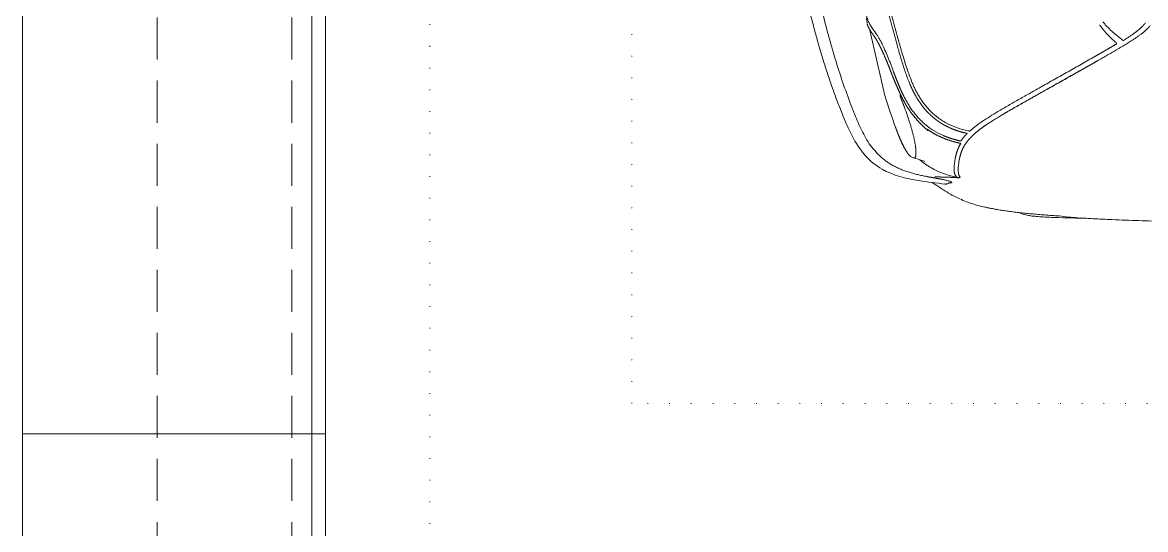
# Model space of a CAD drawing. Extents: x -2012 to 34975, y -1043 to 8321.
# Drawn here: x 30690.8 to 30857.7, y 1420.8 to 1496.2 of the extents above; entities that cross this region are included whole.
import ezdxf
from ezdxf.xclip import XClip

# ---------------------------------------------------------------- set-up
doc = ezdxf.new("R2010")
doc.units = 0
doc.header["$LTSCALE"] = 25
doc.header["$XCLIPFRAME"] = 0
doc.linetypes.add('DOT2', pattern=[0.125, 0, -0.125])
doc.linetypes.add('HIDDEN', pattern=[0.375, 0.25, -0.125])
doc.layers.get('0').update_dxf_attribs({"color": 9, "lineweight": 9})
for name, color, linetype, lineweight in [('04', 9, 'Continuous', 9), ('06A', 9, 'Continuous', 9), ('06D', 9, 'Continuous', 9), ('20', 9, 'DOT2', 9)]:
    doc.layers.add(name, color=color, linetype=linetype, lineweight=lineweight)

# ---------------------------------------------------------------- blocks, each defined once
blk = doc.blocks.new('p-araba-polo')
for p, q in [((3.7514, -0.624), (3.7743, -0.5251)), ((3.7299, -0.546), (3.7299, -0.546)), ((3.4392, -0.5659), (3.4392, -0.5659)), ((3.6419, -0.7275), (3.6419, -0.7275)), ((3.4804, -0.8048), (3.4804, -0.8048))]:
    blk.add_line(p, q)
at = {"flags": 128}
for points in [[(3.7308, -0.6835), (3.732, -0.6804), (3.7332, -0.6772), (3.7345, -0.6739)], [(3.6558, -0.7538), (3.6563, -0.7542), (3.6566, -0.7545), (3.6574, -0.7549)], [(3.6574, -0.7549), (3.6583, -0.7553), (3.6593, -0.7556), (3.6605, -0.7556)]]:
    blk.add_lwpolyline(points, dxfattribs=at)
for points, degree, knots in [([(3.8968, 0), (3.8968, -0.0121), (3.8967, -0.0363), (3.8959, -0.0725), (3.8947, -0.1088), (3.893, -0.145), (3.8908, -0.1812), (3.888, -0.2174), (3.8847, -0.2535), (3.8808, -0.2896), (3.8764, -0.3256), (3.8712, -0.3615), (3.8654, -0.3973), (3.8588, -0.4329), (3.8515, -0.4685), (3.8433, -0.5038), (3.8341, -0.5389), (3.824, -0.5737), (3.8128, -0.6082), (3.8043, -0.6309), (3.8001, -0.6422)], 3, [0, 0, 0, 0, 0.055558, 0.111113, 0.166668, 0.222224, 0.277781, 0.333337, 0.388894, 0.44445, 0.500005, 0.55556, 0.611116, 0.666671, 0.722227, 0.777783, 0.833339, 0.888892, 0.944445, 1, 1, 1, 1]), ([(3.8174, -0.6444), (3.8199, -0.638), (3.8249, -0.6251), (3.8318, -0.6056), (3.8384, -0.5859), (3.8446, -0.566), (3.8505, -0.5459), (3.856, -0.5257), (3.8613, -0.5053), (3.8662, -0.4849), (3.8708, -0.4643), (3.8752, -0.4435), (3.8792, -0.4228), (3.883, -0.4019), (3.8866, -0.3809), (3.8899, -0.3599), (3.893, -0.3389), (3.8958, -0.3178), (3.8985, -0.2966), (3.9009, -0.2755), (3.9031, -0.2543), (3.9051, -0.2331), (3.9069, -0.2119), (3.9086, -0.1907), (3.91, -0.1695), (3.9113, -0.1483), (3.9123, -0.1271), (3.9133, -0.1059), (3.914, -0.0847), (3.9146, -0.0635), (3.915, -0.0423), (3.9152, -0.0212), (3.9153, -0.007), (3.9153, 0)], 3, [0, 0, 0, 0, 0.031503, 0.063111, 0.094824, 0.126637, 0.158547, 0.190546, 0.222628, 0.254786, 0.287011, 0.319297, 0.351636, 0.384021, 0.416445, 0.448899, 0.481372, 0.513858, 0.546357, 0.578861, 0.611362, 0.643854, 0.676332, 0.708795, 0.741239, 0.773662, 0.806063, 0.838441, 0.870794, 0.903125, 0.935433, 0.967723, 1, 1, 1, 1]), ([(3.7299, -0.546), (3.7326, -0.5363), (3.7381, -0.5169), (3.7456, -0.4876), (3.7529, -0.4583), (3.7597, -0.4288), (3.7661, -0.3992), (3.7721, -0.3696), (3.7777, -0.3398), (3.7828, -0.31), (3.7875, -0.2801), (3.7918, -0.2501), (3.7957, -0.2201), (3.7992, -0.19), (3.8022, -0.1598), (3.8038, -0.1397), (3.8047, -0.1296)], 3, [0, 0, 0, 0, 0.071461, 0.142913, 0.214376, 0.285822, 0.357282, 0.428734, 0.500167, 0.571583, 0.64299, 0.714393, 0.785796, 0.857198, 0.928599, 1, 1, 1, 1]), ([(3.3918, -0.5389), (3.3904, -0.5381), (3.3878, -0.5363), (3.3839, -0.5336), (3.38, -0.5308), (3.3763, -0.528), (3.3729, -0.5252), (3.3698, -0.5223), (3.3668, -0.5193), (3.365, -0.517), (3.3641, -0.5159)], 3, [0, 0, 0, 0, 0.135189, 0.270177, 0.404927, 0.539624, 0.654876, 0.770059, 0.885089, 1, 1, 1, 1]), ([(3.4273, -0.5145), (3.4262, -0.5159), (3.4239, -0.5188), (3.4208, -0.522), (3.4183, -0.5245), (3.4164, -0.5263), (3.4145, -0.5281), (3.4126, -0.5298), (3.4107, -0.5315), (3.4088, -0.5331), (3.4068, -0.5347), (3.4049, -0.5363), (3.403, -0.5378), (3.4015, -0.539), (3.4005, -0.5397), (3.4, -0.5401), (3.3996, -0.5405), (3.3991, -0.5408), (3.3986, -0.5412), (3.3981, -0.5416), (3.3976, -0.542), (3.3973, -0.5422), (3.3971, -0.5423)], 3, [0, 0, 0, 0, 0.127806, 0.254933, 0.318226, 0.381331, 0.444235, 0.506923, 0.569381, 0.631599, 0.69357, 0.755292, 0.816773, 0.878031, 0.893313, 0.908584, 0.923844, 0.939093, 0.954332, 0.969563, 0.984785, 1, 1, 1, 1]), ([(3.7735, -0.5185), (3.774, -0.5176), (3.7749, -0.5159), (3.7763, -0.5127), (3.777, -0.5104), (3.7773, -0.5088)], 3, [0, 0, 0, 0, 0.253002, 0.505984, 1, 1, 1, 1]), ([(3.3572, -0.5202), (3.3577, -0.5208), (3.3587, -0.522), (3.3608, -0.5242), (3.3635, -0.5269), (3.367, -0.5299), (3.3705, -0.5327), (3.3741, -0.5354), (3.379, -0.5388), (3.3828, -0.5413), (3.3853, -0.5429)], 3, [0, 0, 0, 0, 0.060335, 0.124578, 0.249278, 0.374233, 0.499321, 0.624409, 0.749543, 1, 1, 1, 1]), ([(3.767, -0.5281), (3.7664, -0.5289), (3.7652, -0.5307), (3.763, -0.5338), (3.7607, -0.5375), (3.7581, -0.5419), (3.7563, -0.5454), (3.7554, -0.5472)], 3, [0, 0, 0, 0, 0.200624, 0.400934, 0.600937, 0.800584, 1, 1, 1, 1]), ([(3.7735, -0.5185), (3.773, -0.5194), (3.7719, -0.5212), (3.7697, -0.5243), (3.7679, -0.5268), (3.767, -0.5281)], 3, [0, 0, 0, 0, 0.333348, 0.666684, 1, 1, 1, 1]), ([(3.3853, -0.5429), (3.3873, -0.5442), (3.3915, -0.5467), (3.3997, -0.5518), (3.4101, -0.5579), (3.4204, -0.5638), (3.4274, -0.5679), (3.4315, -0.5702), (3.4335, -0.5714), (3.4347, -0.5721)], 3, [0, 0, 0, 0, 0.124906, 0.24985, 0.49985, 0.749925, 0.874966, 0.92498, 1, 1, 1, 1]), ([(3.403, -0.5378), (3.403, -0.5378), (3.403, -0.5378), (3.403, -0.5378), (3.403, -0.5378), (3.403, -0.5378), (3.403, -0.5378)], 3, [0, 0, 0, 0, 1, 1, 1, 1, 1, 1, 1]), ([(3.403, -0.5378), (3.403, -0.5378), (3.403, -0.5378), (3.403, -0.5378), (3.403, -0.5378), (3.403, -0.5378), (3.403, -0.5378), (3.403, -0.5378), (3.403, -0.5378), (3.403, -0.5378), (3.403, -0.5378), (3.403, -0.5378), (3.403, -0.5378), (3.403, -0.5378), (3.403, -0.5378)], 7, [0, 0, 0, 0, 0, 0, 0, 0, 1, 1, 1, 1, 1, 1, 1, 1, 1, 1, 1, 1, 1, 1, 1]), ([(3.4092, -0.5441), (3.4087, -0.5445), (3.4078, -0.5452), (3.4071, -0.5465), (3.4076, -0.5476), (3.4085, -0.5481), (3.4089, -0.5484)], 3, [0, 0, 0, 0, 0.263807, 0.500052, 0.736261, 1, 1, 1, 1]), ([(3.4089, -0.5484), (3.414, -0.5514), (3.4241, -0.5573), (3.4341, -0.563), (3.4392, -0.5659)], 3, [0, 0, 0, 0, 0.499997, 1, 1, 1, 1]), ([(3.7106, -0.6052), (3.7118, -0.6022), (3.7143, -0.5961), (3.7176, -0.5868), (3.7208, -0.5771), (3.7239, -0.567), (3.7269, -0.5566), (3.7289, -0.5496), (3.7299, -0.546)], 3, [0, 0, 0, 0, 0.155616, 0.31525, 0.479141, 0.64759, 0.821014, 1, 1, 1, 1]), ([(3.7141, -0.6071), (3.7152, -0.6043), (3.7175, -0.5987), (3.7205, -0.5902), (3.7234, -0.5816), (3.7261, -0.573), (3.7287, -0.5643), (3.7312, -0.5556), (3.7328, -0.5498), (3.7337, -0.5469)], 3, [0, 0, 0, 0, 0.14264, 0.285361, 0.428172, 0.571059, 0.714003, 0.856988, 1, 1, 1, 1]), ([(3.4212, -0.5643), (3.4212, -0.5643), (3.4212, -0.5643), (3.4212, -0.5643), (3.4212, -0.5643), (3.4212, -0.5643), (3.4212, -0.5643)], 3, [0, 0, 0, 0, 1, 1, 1, 1, 1, 1, 1]), ([(3.4212, -0.5643), (3.4212, -0.5643), (3.4212, -0.5643), (3.4212, -0.5643), (3.4212, -0.5643), (3.4212, -0.5643), (3.4212, -0.5643)], 3, [0, 0, 0, 0, 1, 1, 1, 1, 1, 1, 1]), ([(3.4392, -0.5659), (3.4459, -0.5697), (3.4593, -0.5774), (3.4791, -0.5886), (3.4988, -0.5997), (3.5116, -0.607), (3.5181, -0.6106)], 3, [0, 0, 0, 0, 0.250005, 0.499995, 0.750003, 1, 1, 1, 1]), ([(3.7468, -0.5666), (3.7461, -0.5684), (3.7447, -0.5719), (3.7426, -0.5774), (3.7405, -0.583), (3.7391, -0.5868), (3.7384, -0.5887)], 3, [0, 0, 0, 0, 0.249816, 0.499724, 0.749781, 1, 1, 1, 1]), ([(3.4347, -0.5721), (3.4414, -0.5759), (3.4547, -0.5834), (3.4744, -0.5945), (3.4939, -0.6055), (3.5066, -0.6127), (3.513, -0.6162)], 3, [0, 0, 0, 0, 0.250088, 0.500081, 0.750046, 1, 1, 1, 1]), ([(3.513, -0.6162), (3.5186, -0.6194), (3.5299, -0.6257), (3.5464, -0.6351), (3.5626, -0.6443), (3.573, -0.6504), (3.5782, -0.6534)], 3, [0, 0, 0, 0, 0.250068, 0.500042, 0.750043, 1, 1, 1, 1]), ([(3.5181, -0.6106), (3.5237, -0.6138), (3.535, -0.6202), (3.5515, -0.6295), (3.5678, -0.6388), (3.5782, -0.6449), (3.5834, -0.648)], 3, [0, 0, 0, 0, 0.250003, 0.500002, 0.750004, 1, 1, 1, 1]), ([(3.6746, -0.6553), (3.6762, -0.654), (3.6794, -0.6513), (3.6839, -0.647), (3.6882, -0.6424), (3.6922, -0.6376), (3.6959, -0.6326), (3.6993, -0.6274), (3.7024, -0.622), (3.7054, -0.6165), (3.7081, -0.6109), (3.7098, -0.6071), (3.7106, -0.6052)], 3, [0, 0, 0, 0, 0.099992, 0.199992, 0.299988, 0.399982, 0.499978, 0.599981, 0.699987, 0.79999, 0.899989, 1, 1, 1, 1]), ([(3.6769, -0.6587), (3.6787, -0.6573), (3.6822, -0.6544), (3.6872, -0.6496), (3.6918, -0.6446), (3.6961, -0.6393), (3.6987, -0.6355), (3.7, -0.6336)], 3, [0, 0, 0, 0, 0.199996, 0.399992, 0.599991, 0.799994, 1, 1, 1, 1]), ([(3.7233, -0.6248), (3.7222, -0.6269), (3.72, -0.6311), (3.7164, -0.6372), (3.7126, -0.6433), (3.7098, -0.6471), (3.7084, -0.649)], 3, [0, 0, 0, 0, 0.250171, 0.500217, 0.75015, 1, 1, 1, 1]), ([(3.5834, -0.648), (3.5874, -0.6504), (3.5954, -0.6552), (3.6027, -0.66), (3.6063, -0.6624)], 3, [0, 0, 0, 0, 0.500076, 1, 1, 1, 1]), ([(3.7084, -0.649), (3.7071, -0.6507), (3.7044, -0.6541), (3.7001, -0.6589), (3.6955, -0.6634), (3.6922, -0.6662), (3.6906, -0.6677)], 3, [0, 0, 0, 0, 0.250005, 0.500006, 0.750004, 1, 1, 1, 1]), ([(3.7233, -0.6387), (3.7225, -0.6408), (3.7209, -0.645), (3.7187, -0.6513), (3.7166, -0.6574), (3.7147, -0.6635), (3.7135, -0.6673), (3.7129, -0.6693)], 3, [0, 0, 0, 0, 0.200275, 0.400507, 0.60049, 0.800241, 1, 1, 1, 1]), ([(3.7997, -0.6433), (3.7981, -0.6473), (3.7949, -0.6553), (3.7899, -0.6672), (3.7844, -0.6789), (3.7781, -0.6903), (3.7708, -0.7011), (3.765, -0.7075), (3.7621, -0.7107)], 3, [0, 0, 0, 0, 0.166182, 0.332514, 0.49905, 0.665821, 0.832816, 1, 1, 1, 1]), ([(3.7799, -0.7136), (3.7879, -0.7046), (3.7968, -0.6908), (3.8082, -0.6672), (3.8136, -0.654), (3.8172, -0.6448)], 3, [0, 0, 0, 0, 0.458817, 0.622395, 1, 1, 1, 1]), ([(3.5782, -0.6534), (3.5821, -0.6558), (3.5899, -0.6605), (3.5971, -0.6652), (3.6007, -0.6676)], 3, [0, 0, 0, 0, 0.500144, 1, 1, 1, 1]), ([(3.6063, -0.6624), (3.6096, -0.6647), (3.6161, -0.6692), (3.6216, -0.6739), (3.6243, -0.6762)], 3, [0, 0, 0, 0, 0.500136, 1, 1, 1, 1]), ([(3.6278, -0.6766), (3.6305, -0.676), (3.6359, -0.6747), (3.644, -0.6721), (3.652, -0.6689), (3.6599, -0.6651), (3.6675, -0.6606), (3.6722, -0.6571), (3.6746, -0.6553)], 3, [0, 0, 0, 0, 0.159308, 0.322994, 0.489699, 0.658429, 0.828591, 1, 1, 1, 1]), ([(3.6243, -0.6762), (3.6245, -0.6764), (3.6249, -0.6768), (3.6263, -0.6769), (3.6273, -0.6767), (3.6278, -0.6766)], 3, [0, 0, 0, 0, 0.33657, 0.664105, 1, 1, 1, 1]), ([(3.6289, -0.6804), (3.631, -0.6799), (3.6352, -0.679), (3.6415, -0.6772), (3.6476, -0.6751), (3.6516, -0.6734), (3.6536, -0.6726)], 3, [0, 0, 0, 0, 0.250006, 0.500007, 0.750006, 1, 1, 1, 1]), ([(3.6381, -0.6911), (3.6372, -0.6899), (3.6354, -0.6874), (3.6331, -0.6849), (3.632, -0.6836)], 3, [0, 0, 0, 0, 0.500029, 1, 1, 1, 1]), ([(3.6843, -0.6769), (3.685, -0.6764), (3.6864, -0.6754), (3.6877, -0.6744), (3.6884, -0.6739)], 3, [0, 0, 0, 0, 0.500012, 1, 1, 1, 1]), ([(3.7129, -0.6693), (3.7124, -0.6709), (3.7114, -0.674), (3.7102, -0.6786), (3.709, -0.6829), (3.708, -0.6871), (3.7072, -0.691), (3.7065, -0.6948), (3.7062, -0.697), (3.706, -0.6982)], 3, [0, 0, 0, 0, 0.143178, 0.285809, 0.428387, 0.571114, 0.714004, 0.856981, 1, 1, 1, 1]), ([(3.7311, -0.6828), (3.7305, -0.6842), (3.7293, -0.687), (3.7276, -0.691), (3.7259, -0.6947), (3.7243, -0.6981), (3.7227, -0.7012), (3.7212, -0.7039), (3.7197, -0.7063), (3.7188, -0.7076), (3.7184, -0.7083)], 3, [0, 0, 0, 0, 0.125001, 0.250002, 0.375002, 0.500002, 0.625002, 0.750002, 0.875001, 1, 1, 1, 1]), ([(3.7349, -0.6727), (3.7343, -0.6745), (3.733, -0.6779), (3.7317, -0.6811), (3.7311, -0.6828)], 3, [0, 0, 0, 0, 0.495547, 1, 1, 1, 1]), ([(3.706, -0.6982), (3.706, -0.6982), (3.706, -0.6982), (3.706, -0.6982), (3.706, -0.6982), (3.706, -0.6982), (3.706, -0.6982)], 3, [0, 0, 0, 0, 1, 1, 1, 1.000001, 1.000001, 1.000001, 1.000001]), ([(3.7009, -0.7505), (3.7197, -0.7475), (3.7493, -0.7404), (3.773, -0.7216), (3.7799, -0.7136)], 3, [0, 0, 0, 0, 0.646551, 1, 1, 1, 1]), ([(3.7056, -0.7145), (3.7057, -0.7149), (3.7061, -0.7158), (3.7068, -0.7165), (3.7077, -0.7169), (3.7085, -0.7168), (3.709, -0.7167), (3.7091, -0.7166)], 3, [0, 0, 0, 0, 0.235288, 0.470581, 0.705875, 0.941175, 1, 1, 1, 1]), ([(3.7089, -0.7167), (3.7101, -0.7164), (3.7141, -0.7146), (3.7152, -0.7128), (3.7174, -0.7102)], 3, [0, 0, 0, 0, 0.136101, 1, 1, 1, 1]), ([(3.7621, -0.7107), (3.7607, -0.7121), (3.7579, -0.7149), (3.7533, -0.7188), (3.7485, -0.7224), (3.7436, -0.7257), (3.7384, -0.7286), (3.7331, -0.7313), (3.7294, -0.7329), (3.7276, -0.7337)], 3, [0, 0, 0, 0, 0.142965, 0.285982, 0.428979, 0.571915, 0.714754, 0.857457, 1, 1, 1, 1]), ([(3.6409, -0.7204), (3.6411, -0.7217), (3.6415, -0.7242), (3.6417, -0.7264), (3.6419, -0.7275)], 3, [0, 0, 0, 0, 0.500012, 1, 1, 1, 1]), ([(3.6419, -0.7275), (3.642, -0.7284), (3.6422, -0.7303), (3.6423, -0.7328), (3.6424, -0.7353), (3.6423, -0.7376), (3.6421, -0.739), (3.642, -0.7397)], 3, [0, 0, 0, 0, 0.160277, 0.337825, 0.535128, 0.754926, 1, 1, 1, 1]), ([(3.6431, -0.7458), (3.6458, -0.7452), (3.6511, -0.7441), (3.659, -0.742), (3.6667, -0.7393), (3.6742, -0.7361), (3.6815, -0.7323), (3.6868, -0.729), (3.6897, -0.727), (3.6903, -0.7266)], 3, [0, 0, 0, 0, 0.158644, 0.317513, 0.476648, 0.636014, 0.795575, 0.955312, 1, 1, 1, 1]), ([(3.6479, -0.7254), (3.6478, -0.7244), (3.6475, -0.7224), (3.6472, -0.72), (3.647, -0.7189)], 3, [0, 0, 0, 0, 0.499774, 1, 1, 1, 1]), ([(3.6481, -0.7379), (3.6483, -0.7365), (3.6487, -0.7335), (3.6482, -0.7285), (3.648, -0.7261)], 3, [0, 0, 0, 0, 0.499729, 1, 1, 1, 1]), ([(3.6797, -0.7331), (3.6797, -0.7331), (3.6797, -0.7331), (3.6797, -0.7331), (3.6797, -0.7331), (3.6797, -0.7331), (3.6797, -0.7331), (3.6797, -0.7331), (3.6797, -0.7331), (3.6797, -0.7331), (3.6797, -0.7331), (3.6797, -0.7331), (3.6797, -0.7331)], 6, [0, 0, 0, 0, 0, 0, 0, 1, 1, 1, 1, 1, 1, 1, 1, 1, 1, 1, 1, 1]), ([(3.6797, -0.7331), (3.6797, -0.7331), (3.6797, -0.7331), (3.6797, -0.7331), (3.6797, -0.7331), (3.6797, -0.7331), (3.6797, -0.7331), (3.6797, -0.7331), (3.6797, -0.7331), (3.6797, -0.7331), (3.6797, -0.7331), (3.6797, -0.7331), (3.6797, -0.7331)], 6, [0, 0, 0, 0, 0, 0, 0, 1, 1, 1, 1, 1, 1, 1, 1, 1, 1, 1, 1, 1]), ([(3.6848, -0.7302), (3.6849, -0.7301), (3.6905, -0.7267), (3.695, -0.7233), (3.6988, -0.7202), (3.6995, -0.7196)], 3, [0, 0, 0, 0, 0.284317, 0.878632, 1, 1, 1, 1]), ([(3.7276, -0.7337), (3.7256, -0.7345), (3.7215, -0.7361), (3.7152, -0.7382), (3.7088, -0.7401), (3.7024, -0.7417), (3.6959, -0.7431), (3.6916, -0.744), (3.6894, -0.7444)], 3, [0, 0, 0, 0, 0.166659, 0.333321, 0.499987, 0.666656, 0.833327, 1, 1, 1, 1]), ([(3.7312, -0.7322), (3.7312, -0.7322), (3.7312, -0.7322), (3.7312, -0.7322), (3.7312, -0.7322), (3.7312, -0.7322), (3.7312, -0.7322), (3.7312, -0.7322), (3.7312, -0.7322)], 3, [0, 0, 0, 0, 0.25, 0.5, 1, 1, 1, 1, 1, 1, 1]), ([(3.642, -0.7397), (3.6418, -0.7402), (3.6416, -0.7414), (3.6411, -0.7429), (3.6404, -0.7444), (3.6396, -0.7453), (3.6392, -0.7457)], 3, [0, 0, 0, 0, 0.221287, 0.461031, 0.720285, 1, 1, 1, 1]), ([(3.6423, -0.746), (3.6423, -0.746), (3.6424, -0.7459), (3.6429, -0.7458), (3.6431, -0.7458)], 3, [0, 0, 0, 0, 0.500528, 1, 1, 1, 1]), ([(3.6442, -0.7453), (3.6444, -0.7451), (3.6449, -0.7448), (3.6452, -0.7444), (3.6454, -0.7442)], 3, [0, 0, 0, 0, 0.499449, 1, 1, 1, 1]), ([(3.6446, -0.7452), (3.6444, -0.7453), (3.6442, -0.7453), (3.6442, -0.7453), (3.6442, -0.7453)], 3, [0, 0, 0, 0, 0.4918, 1, 1, 1, 1]), ([(3.6454, -0.7442), (3.6457, -0.7438), (3.6464, -0.743), (3.6472, -0.7415), (3.6477, -0.7399), (3.648, -0.7386), (3.6481, -0.7379)], 3, [0, 0, 0, 0, 0.25, 0.5, 0.75, 1, 1, 1, 1]), ([(3.6684, -0.7483), (3.6668, -0.7486), (3.6637, -0.7493), (3.6595, -0.7502), (3.6562, -0.7511), (3.6538, -0.752), (3.6529, -0.7524), (3.6525, -0.7527)], 3, [0, 0, 0, 0, 0.243786, 0.487231, 0.658342, 0.829202, 1, 1, 1, 1]), ([(3.6589, -0.7419), (3.6589, -0.7419), (3.6589, -0.7419), (3.6589, -0.7419), (3.6589, -0.7419), (3.6589, -0.7419), (3.6589, -0.7419)], 3, [0, 0, 0, 0, 1, 1, 1, 1.000001, 1.000001, 1.000001, 1.000001]), ([(3.6634, -0.7404), (3.6634, -0.7404), (3.6634, -0.7404), (3.6634, -0.7404), (3.6634, -0.7404), (3.6634, -0.7404), (3.6634, -0.7404), (3.6634, -0.7404), (3.6634, -0.7404), (3.6634, -0.7404), (3.6634, -0.7404), (3.6634, -0.7404), (3.6634, -0.7404), (3.6634, -0.7404), (3.6634, -0.7404)], 7, [0, 0, 0, 0, 0, 0, 0, 0, 1, 1, 1, 1, 1, 1, 1, 1.000001, 1.000001, 1.000001, 1.000001, 1.000001, 1.000001, 1.000001, 1.000001]), ([(3.63, -0.7819), (3.6367, -0.7793), (3.6464, -0.775), (3.6606, -0.7668), (3.6723, -0.7592), (3.6777, -0.7555), (3.6807, -0.7535), (3.6809, -0.7534)], 3, [0, 0, 0, 0, 0.436591, 0.634385, 0.751254, 0.983784, 1, 1, 1, 1]), ([(3.6621, -0.7555), (3.6621, -0.7555), (3.6621, -0.7555), (3.6621, -0.7555), (3.6621, -0.7555), (3.6621, -0.7555), (3.6621, -0.7555), (3.6621, -0.7555), (3.6621, -0.7555), (3.6621, -0.7555), (3.6621, -0.7555)], 5, [0, 0, 0, 0, 0, 0, 1, 1, 1, 1, 1, 1, 1, 1, 1, 1, 1]), ([(3.5624, -0.7968), (3.5668, -0.7962), (3.5918, -0.7928), (3.6137, -0.7881), (3.6286, -0.7825), (3.63, -0.7819)], 3, [0, 0, 0, 0, 0.15043, 0.932957, 1, 1, 1, 1]), ([(3.4534, -0.8065), (3.4733, -0.8062), (3.5024, -0.8054), (3.5233, -0.8042), (3.533, -0.8032), (3.5394, -0.8022), (3.5462, -0.8005), (3.5507, -0.7987), (3.5521, -0.7981)], 3, [0, 0, 0, 0, 0.418831, 0.714948, 0.835581, 0.907738, 0.972168, 1, 1, 1, 1]), ([(3.4924, -0.8031), (3.496, -0.8029), (3.5031, -0.8024), (3.5136, -0.8016), (3.5237, -0.8008), (3.5336, -0.8), (3.5432, -0.799), (3.5524, -0.798), (3.5613, -0.797), (3.5699, -0.7958), (3.5781, -0.7946), (3.5859, -0.7933), (3.5934, -0.7919), (3.5988, -0.7908), (3.6016, -0.7902), (3.6022, -0.7901)], 3, [0, 0, 0, 0, 0.08164, 0.163278, 0.244914, 0.326547, 0.408179, 0.489811, 0.571441, 0.653071, 0.734702, 0.816332, 0.897962, 0.979592, 1, 1, 1, 1]), ([(3.46, -0.8061), (3.4566, -0.8063), (3.4499, -0.8067), (3.4362, -0.8075), (3.4129, -0.8086), (3.3796, -0.8099), (3.339, -0.8111), (3.2984, -0.812), (3.2603, -0.8127), (3.226, -0.8131), (3.193, -0.8134), (3.1656, -0.8135), (3.1487, -0.8134), (3.1435, -0.8134)], 3, [0, 0, 0, 0, 0.03531, 0.070597, 0.141114, 0.269195, 0.390859, 0.518959, 0.640794, 0.737038, 0.833171, 0.948447, 1, 1, 1, 1]), ([(3.4649, -0.8058), (3.4648, -0.8058), (3.4647, -0.8058), (3.4648, -0.8058), (3.4649, -0.8058)], 3, [0, 0, 0, 0, 0.506131, 1, 1, 1, 1]), ([(3.4649, -0.8058), (3.4695, -0.8055), (3.4787, -0.8047), (3.4878, -0.8037), (3.4924, -0.8031)], 3, [0, 0, 0, 0, 0.500005, 1, 1, 1, 1])]:
    blk.add_open_spline(points, degree=degree, knots=knots)
for points, degree in [([(3.7693, -0.4017), (3.7632, -0.431), (3.7565, -0.4602), (3.7494, -0.4892), (3.7418, -0.5181), (3.7337, -0.5469)], 5), ([(3.7775, -0.5177), (3.7775, -0.5174), (3.7776, -0.5171), (3.7777, -0.5169)], 3), ([(3.7778, -0.5161), (3.7787, -0.5118), (3.7785, -0.5089), (3.7779, -0.5057)], 3), ([(3.4092, -0.5441), (3.4141, -0.54), (3.4191, -0.5353), (3.4238, -0.5303), (3.4281, -0.5248), (3.432, -0.5191)], 5), ([(3.7743, -0.5251), (3.7733, -0.527), (3.772, -0.529), (3.7705, -0.531), (3.7688, -0.5334), (3.7668, -0.5363), (3.7644, -0.5402)], 6), ([(3.7666, -0.5287), (3.7667, -0.5287), (3.7667, -0.5287), (3.7667, -0.5286), (3.7667, -0.5286), (3.7667, -0.5286), (3.7667, -0.5286)], 6), ([(3.7666, -0.5287), (3.7666, -0.5287), (3.7666, -0.5287), (3.7666, -0.5287), (3.7666, -0.5287), (3.7666, -0.5287), (3.7666, -0.5287)], 6), ([(3.7775, -0.5177), (3.7771, -0.5191), (3.7766, -0.5206), (3.776, -0.522), (3.7752, -0.5235), (3.7743, -0.5251)], 5), ([(3.3918, -0.5389), (3.3927, -0.5395), (3.3935, -0.5401), (3.3944, -0.5406), (3.3953, -0.5412), (3.3962, -0.5418), (3.3971, -0.5423)], 6), ([(3.3971, -0.5423), (3.3972, -0.5424), (3.3972, -0.5424), (3.3973, -0.5424)], 3), ([(3.3973, -0.5424), (3.3972, -0.5424), (3.3972, -0.5424), (3.3972, -0.5424), (3.3972, -0.5424), (3.3972, -0.5423), (3.3971, -0.5423)], 6), ([(3.4392, -0.5659), (3.4349, -0.5635), (3.4306, -0.561), (3.4262, -0.5585), (3.4219, -0.556), (3.4176, -0.5535), (3.4133, -0.551), (3.4089, -0.5484)], 7), ([(3.7644, -0.5402), (3.7622, -0.5439), (3.7597, -0.5484), (3.7569, -0.5538), (3.7539, -0.5602), (3.7508, -0.5674), (3.7478, -0.5751), (3.7446, -0.5831)], 7), ([(3.7468, -0.5668), (3.7497, -0.5596), (3.7526, -0.5529), (3.7553, -0.5475)], 3), ([(3.7549, -0.5478), (3.755, -0.5478), (3.755, -0.5477), (3.755, -0.5477), (3.755, -0.5477), (3.755, -0.5477), (3.7551, -0.5477)], 6), ([(3.7551, -0.5477), (3.7552, -0.5477), (3.7552, -0.5476), (3.7553, -0.5475), (3.7553, -0.5474), (3.7554, -0.5473), (3.7554, -0.5472)], 6), ([(3.412, -0.559), (3.412, -0.559), (3.412, -0.559), (3.412, -0.559)], 3), ([(3.412, -0.559), (3.412, -0.559), (3.412, -0.559), (3.412, -0.559), (3.412, -0.559), (3.412, -0.559)], 5), ([(3.7464, -0.567), (3.7465, -0.567), (3.7465, -0.567), (3.7465, -0.567), (3.7465, -0.567), (3.7465, -0.567), (3.7466, -0.567)], 6), ([(3.7466, -0.567), (3.7467, -0.5669), (3.7467, -0.5669), (3.7468, -0.5668), (3.7468, -0.5668), (3.7468, -0.5667), (3.7468, -0.5666)], 6), ([(3.513, -0.6162), (3.4939, -0.6055), (3.4745, -0.5946), (3.4547, -0.5835), (3.4347, -0.5721)], 4), ([(3.7446, -0.5831), (3.742, -0.5897), (3.7394, -0.5965), (3.7366, -0.6034), (3.7337, -0.6103), (3.7306, -0.6172), (3.7273, -0.624)], 6), ([(3.4561, -0.5842), (3.4561, -0.5842), (3.4561, -0.5842), (3.4561, -0.5842)], 3), ([(3.4561, -0.5842), (3.4561, -0.5842), (3.4561, -0.5842), (3.4561, -0.5842), (3.4561, -0.5842), (3.4561, -0.5842)], 5), ([(3.7233, -0.6248), (3.7268, -0.6177), (3.73, -0.6105), (3.7329, -0.6032), (3.7357, -0.5959), (3.7384, -0.5887)], 5), ([(3.7382, -0.5889), (3.7383, -0.5889), (3.7384, -0.5889), (3.7384, -0.5889), (3.7384, -0.5888), (3.7384, -0.5888), (3.7384, -0.5887)], 6), ([(3.5782, -0.6534), (3.5628, -0.6443), (3.5465, -0.6352), (3.5299, -0.6258), (3.513, -0.6162)], 4), ([(3.7141, -0.6071), (3.7117, -0.6126), (3.7092, -0.6181), (3.7064, -0.6235), (3.7034, -0.6286), (3.7, -0.6336)], 5), ([(3.7273, -0.624), (3.7257, -0.6274), (3.7239, -0.6308), (3.7222, -0.6341), (3.7203, -0.6374), (3.7183, -0.6407)], 5), ([(3.7289, -0.624), (3.7277, -0.627), (3.7266, -0.63), (3.7255, -0.633), (3.7244, -0.6358), (3.7233, -0.6387)], 5), ([(3.7289, -0.624), (3.7277, -0.627), (3.7266, -0.63), (3.7255, -0.633), (3.7244, -0.6358), (3.7233, -0.6387)], 5), ([(3.7286, -0.624), (3.7282, -0.624), (3.7277, -0.624), (3.7273, -0.624)], 3), ([(3.7286, -0.624), (3.7283, -0.624), (3.7281, -0.624), (3.7278, -0.624), (3.7276, -0.624), (3.7273, -0.624)], 5), ([(3.7289, -0.624), (3.7289, -0.624), (3.7288, -0.624), (3.7288, -0.624), (3.7287, -0.624), (3.7286, -0.624), (3.7286, -0.624)], 6), ([(3.7289, -0.624), (3.7288, -0.624), (3.7287, -0.624), (3.7286, -0.624)], 3), ([(3.7346, -0.6735), (3.7406, -0.6572), (3.7462, -0.6408), (3.7514, -0.624)], 3), ([(3.6871, -0.6763), (3.6934, -0.6709), (3.7003, -0.6645), (3.7071, -0.657), (3.7131, -0.649), (3.7183, -0.6407)], 5), ([(3.708, -0.649), (3.708, -0.649), (3.7081, -0.6491), (3.7081, -0.6491), (3.7082, -0.6491), (3.7082, -0.6491), (3.7082, -0.6491)], 6), ([(3.7082, -0.6491), (3.7083, -0.6492), (3.7084, -0.6492), (3.7084, -0.6492), (3.7084, -0.6491), (3.7084, -0.6491), (3.7084, -0.649)], 6), ([(3.7997, -0.6433), (3.7998, -0.6429), (3.7999, -0.6426), (3.8001, -0.6422)], 3), ([(3.8001, -0.6422), (3.7999, -0.6426), (3.7998, -0.6429), (3.7997, -0.6433)], 3), ([(3.8175, -0.6441), (3.8175, -0.6442), (3.8175, -0.6443), (3.8175, -0.6443), (3.8174, -0.6444)], 4), ([(3.8174, -0.6444), (3.8174, -0.6444), (3.8175, -0.6443), (3.8175, -0.6442), (3.8175, -0.6442)], 4), ([(3.6657, -0.6664), (3.6634, -0.6678), (3.661, -0.6691), (3.6586, -0.6703), (3.6561, -0.6715), (3.6536, -0.6726)], 5), ([(3.6769, -0.6587), (3.6748, -0.6604), (3.6726, -0.662), (3.6704, -0.6636), (3.6681, -0.665), (3.6657, -0.6664)], 5), ([(3.6246, -0.6873), (3.62, -0.6823), (3.6144, -0.6773), (3.6078, -0.6724), (3.6007, -0.6676)], 4), ([(3.6536, -0.6726), (3.6489, -0.6747), (3.644, -0.6765), (3.639, -0.678), (3.634, -0.6793), (3.6289, -0.6804)], 5), ([(3.6289, -0.6804), (3.6292, -0.6807), (3.6295, -0.6811), (3.6299, -0.6814), (3.6302, -0.6817), (3.6305, -0.682)], 5), ([(3.629, -0.6763), (3.629, -0.6763), (3.629, -0.6763), (3.629, -0.6763), (3.629, -0.6763), (3.629, -0.6763), (3.629, -0.6763)], 6), ([(3.629, -0.6763), (3.629, -0.6763), (3.629, -0.6763), (3.629, -0.6763), (3.629, -0.6763), (3.629, -0.6763), (3.629, -0.6763), (3.629, -0.6763)], 7), ([(3.629, -0.6763), (3.629, -0.6763), (3.629, -0.6763), (3.629, -0.6763), (3.629, -0.6763)], 4), ([(3.629, -0.6763), (3.629, -0.6763), (3.629, -0.6763), (3.629, -0.6763), (3.629, -0.6763)], 4), ([(3.6305, -0.682), (3.6308, -0.6823), (3.6311, -0.6827), (3.6314, -0.683), (3.6317, -0.6833), (3.632, -0.6836)], 5), ([(3.632, -0.6836), (3.6327, -0.6844), (3.6334, -0.6851), (3.634, -0.6859), (3.6347, -0.6866), (3.6353, -0.6874)], 5), ([(3.6843, -0.6769), (3.676, -0.6824), (3.6671, -0.687), (3.6578, -0.6905), (3.6482, -0.6931), (3.6385, -0.6952)], 5), ([(3.6402, -0.6913), (3.6451, -0.6902), (3.65, -0.6889), (3.6548, -0.6874), (3.6596, -0.6856), (3.6642, -0.6837)], 5), ([(3.6641, -0.6836), (3.6642, -0.6837), (3.6642, -0.6838), (3.6642, -0.6838), (3.6642, -0.6838), (3.6642, -0.6837), (3.6642, -0.6837)], 6), ([(3.6642, -0.6837), (3.6737, -0.6797), (3.6827, -0.6743), (3.6906, -0.6678)], 3), ([(3.6884, -0.6739), (3.6876, -0.6745), (3.6868, -0.6751), (3.6859, -0.6757), (3.6851, -0.6763), (3.6843, -0.6769)], 5), ([(3.6905, -0.6677), (3.6906, -0.6677), (3.6906, -0.6678), (3.6906, -0.6678), (3.6906, -0.6678), (3.6906, -0.6677), (3.6906, -0.6677)], 6), ([(3.7184, -0.7083), (3.7205, -0.7053), (3.7229, -0.7012), (3.7256, -0.6959), (3.7283, -0.6897), (3.7311, -0.6828)], 5), ([(3.7311, -0.6828), (3.731, -0.683), (3.7309, -0.6833), (3.7307, -0.6836), (3.7306, -0.6839), (3.7305, -0.6842)], 5), ([(3.7311, -0.6828), (3.731, -0.683), (3.7309, -0.6833), (3.7307, -0.6836), (3.7306, -0.6839), (3.7305, -0.6842)], 5), ([(3.7311, -0.6828), (3.732, -0.6804), (3.7329, -0.678), (3.7339, -0.6755), (3.7348, -0.673), (3.7357, -0.6704)], 5), ([(3.6409, -0.7204), (3.6395, -0.7132), (3.6375, -0.7045), (3.6326, -0.6959), (3.6246, -0.6873)], 4), ([(3.6353, -0.6874), (3.6359, -0.6881), (3.6365, -0.6889), (3.6371, -0.6896), (3.6376, -0.6904), (3.6381, -0.6911)], 5), ([(3.6381, -0.6911), (3.6382, -0.6912), (3.6383, -0.6913), (3.6383, -0.6914), (3.6385, -0.6914), (3.6386, -0.6915), (3.6388, -0.6915)], 6), ([(3.647, -0.7189), (3.6462, -0.7147), (3.6452, -0.7101), (3.6437, -0.7052), (3.6416, -0.7003), (3.6385, -0.6952)], 5), ([(3.6388, -0.6915), (3.639, -0.6915), (3.6392, -0.6915), (3.6394, -0.6915), (3.6396, -0.6914), (3.6399, -0.6914), (3.6402, -0.6913)], 6), ([(3.6401, -0.6913), (3.6401, -0.6913), (3.6401, -0.6914), (3.6402, -0.6914), (3.6402, -0.6914), (3.6402, -0.6914), (3.6402, -0.6913)], 6), ([(3.706, -0.6982), (3.7053, -0.7028), (3.705, -0.7068), (3.7049, -0.7101), (3.7051, -0.7127), (3.7056, -0.7145)], 5), ([(3.6351, -0.702), (3.6351, -0.702), (3.6351, -0.702), (3.6351, -0.702)], 3), ([(3.6918, -0.7222), (3.6912, -0.7225), (3.6992, -0.7195), (3.7089, -0.7167)], 3), ([(3.7056, -0.7145), (3.706, -0.7157), (3.7065, -0.7165), (3.7072, -0.7169), (3.708, -0.717), (3.709, -0.7166)], 5), ([(3.7184, -0.7083), (3.7181, -0.7089), (3.7179, -0.7094), (3.7176, -0.7099), (3.7173, -0.7104), (3.7169, -0.7108)], 5), ([(3.7184, -0.7083), (3.7181, -0.7089), (3.7179, -0.7094), (3.7176, -0.7099), (3.7173, -0.7104), (3.7169, -0.7108)], 5), ([(3.681, -0.7324), (3.6807, -0.7326), (3.6804, -0.7328), (3.6801, -0.7329), (3.6797, -0.7331)], 4), ([(3.6871, -0.7287), (3.6865, -0.7291), (3.6859, -0.7295), (3.6853, -0.7299)], 3), ([(3.692, -0.7221), (3.6919, -0.7222), (3.6919, -0.7222), (3.6918, -0.7222)], 3), ([(3.6392, -0.7457), (3.6404, -0.7445), (3.6411, -0.7432), (3.6416, -0.7416), (3.642, -0.7397)], 4), ([(3.6417, -0.7463), (3.6412, -0.7463), (3.6407, -0.7463), (3.6403, -0.746), (3.64, -0.7457)], 4), ([(3.6417, -0.7463), (3.6412, -0.7463), (3.6407, -0.7463), (3.6403, -0.746), (3.64, -0.7457)], 4), ([(3.6417, -0.7463), (3.6478, -0.746), (3.6532, -0.7455), (3.6589, -0.7454), (3.665, -0.7455), (3.6714, -0.7451), (3.6769, -0.7448)], 6), ([(3.6769, -0.7448), (3.6714, -0.7451), (3.665, -0.7455), (3.6589, -0.7454), (3.6532, -0.7455), (3.6478, -0.746), (3.6417, -0.7463)], 6), ([(3.6423, -0.746), (3.6422, -0.746), (3.6421, -0.7461), (3.642, -0.7461), (3.6419, -0.7462), (3.6417, -0.7463)], 5), ([(3.6417, -0.7463), (3.6419, -0.7462), (3.6421, -0.7461), (3.6423, -0.746)], 3), ([(3.6441, -0.7453), (3.6442, -0.7453), (3.6443, -0.7453), (3.6443, -0.7453), (3.6444, -0.7453), (3.6445, -0.7453), (3.6446, -0.7452)], 6), ([(3.6446, -0.7452), (3.6445, -0.7453), (3.6444, -0.7453), (3.6444, -0.7453), (3.6443, -0.7453), (3.6442, -0.7453), (3.6441, -0.7453)], 6), ([(3.6442, -0.7453), (3.6445, -0.7451), (3.6448, -0.7449), (3.645, -0.7447), (3.6452, -0.7445), (3.6454, -0.7442)], 5), ([(3.6446, -0.7452), (3.6444, -0.7453), (3.6443, -0.7453), (3.6442, -0.7453), (3.6442, -0.7453), (3.6442, -0.7453), (3.6442, -0.7453)], 6), ([(3.6454, -0.7442), (3.6465, -0.743), (3.6473, -0.7416), (3.6478, -0.74), (3.6481, -0.7379)], 4), ([(3.6616, -0.7556), (3.6747, -0.7543), (3.6879, -0.7526), (3.7009, -0.7505)], 3), ([(3.6684, -0.7483), (3.6754, -0.7469), (3.6824, -0.7458), (3.6894, -0.7444)], 3), ([(3.6894, -0.7444), (3.6864, -0.745), (3.6834, -0.7455), (3.6803, -0.7461), (3.6774, -0.7466), (3.6744, -0.7472), (3.6714, -0.7477), (3.6684, -0.7483)], 7), ([(3.6684, -0.7483), (3.6684, -0.7483), (3.6684, -0.7483), (3.6684, -0.7483), (3.6684, -0.7483), (3.6684, -0.7483), (3.6684, -0.7483)], 6), ([(3.6894, -0.7444), (3.6894, -0.7444), (3.6894, -0.7444), (3.6894, -0.7444), (3.6894, -0.7444), (3.6894, -0.7444), (3.6894, -0.7444)], 6), ([(3.6894, -0.7444), (3.6894, -0.7444), (3.6894, -0.7444), (3.6894, -0.7444), (3.6894, -0.7444), (3.6894, -0.7444), (3.6894, -0.7444)], 6), ([(3.6525, -0.7527), (3.6519, -0.7531), (3.6517, -0.7534), (3.652, -0.7536), (3.6524, -0.7538), (3.653, -0.7538), (3.6537, -0.7539), (3.6543, -0.7539)], 7), ([(3.6543, -0.7539), (3.6546, -0.7539), (3.6548, -0.7539), (3.655, -0.7539), (3.6553, -0.7539), (3.6555, -0.7539), (3.6557, -0.7539), (3.656, -0.7539)], 7), ([(3.6543, -0.7539), (3.6549, -0.7539), (3.6554, -0.7539), (3.656, -0.7539)], 3), ([(3.6613, -0.7556), (3.661, -0.7556), (3.6607, -0.7557), (3.6604, -0.7557), (3.66, -0.7556), (3.6597, -0.7556)], 5), ([(3.6598, -0.755), (3.6598, -0.7551), (3.6599, -0.7551), (3.6599, -0.7552), (3.66, -0.7552), (3.6601, -0.7553)], 5), ([(3.6606, -0.7556), (3.6608, -0.7556), (3.6612, -0.7556), (3.6617, -0.7556)], 3), ([(3.6613, -0.7556), (3.6615, -0.7556), (3.6616, -0.7556), (3.6618, -0.7556), (3.6619, -0.7556), (3.6621, -0.7555)], 5), ([(3.6621, -0.7555), (3.6618, -0.7556), (3.6616, -0.7556), (3.6613, -0.7556)], 3), ([(3.662, -0.7555), (3.662, -0.7555), (3.662, -0.7555), (3.662, -0.7555), (3.662, -0.7555), (3.6621, -0.7555)], 5), ([(3.6622, -0.7555), (3.6621, -0.7555), (3.6621, -0.7555), (3.6621, -0.7555), (3.6621, -0.7555), (3.6621, -0.7555)], 5), ([(3.6621, -0.7555), (3.6621, -0.7555), (3.6621, -0.7555), (3.6622, -0.7555)], 3), ([(3.6621, -0.7555), (3.6621, -0.7555), (3.6621, -0.7555), (3.6621, -0.7555)], 3), ([(3.4597, -0.8061), (3.4598, -0.8061), (3.4598, -0.8061), (3.4599, -0.8061), (3.4599, -0.8061), (3.46, -0.8061), (3.46, -0.8061)], 6), ([(3.4645, -0.8058), (3.4646, -0.8058), (3.4647, -0.8058), (3.4648, -0.8058), (3.4649, -0.8058)], 4), ([(3.4646, -0.8058), (3.4646, -0.8058), (3.4647, -0.8058), (3.4648, -0.8058), (3.4649, -0.8058)], 4), ([(3.4646, -0.8058), (3.4646, -0.8058), (3.4647, -0.8058), (3.4648, -0.8058), (3.4648, -0.8058), (3.4649, -0.8058), (3.4649, -0.8058)], 6), ([(3.4646, -0.8058), (3.4646, -0.8058), (3.4646, -0.8058), (3.4646, -0.8058)], 3), ([(3.4646, -0.8058), (3.4646, -0.8058), (3.4647, -0.8058), (3.4647, -0.8058), (3.4648, -0.8058), (3.4649, -0.8058), (3.4649, -0.8058)], 6), ([(3.4649, -0.8058), (3.4648, -0.8058), (3.4648, -0.8058), (3.4647, -0.8058), (3.4647, -0.8058), (3.4648, -0.8058), (3.4649, -0.8058)], 6)]:
    blk.add_open_spline(points, degree=degree)
blk = doc.blocks.new('catikatirevizepergole-krt')
for points in [[(0, 0), (-830, 0), (-830, 1638), (0, 1638)], [(-30, 720), (-30, 650), (-800, 650), (-800, 720)]]:
    blk.add_lwpolyline(points, close=True)

msp = doc.modelspace()

# ---------------------------------------------------------------- linework, layer by layer
at = {"layer": '06A'}
for points in [[(30690.84, 2410.5), (30690.84, 2410.5), (30735.84, 2410.5), (30735.84, 787.5), (30690.84, 787.5), (30690.84, 2410.5)], [(30735.84, 1435), (30690.84, 1435)]]:
    msp.add_lwpolyline(points, dxfattribs=at)
at = {"layer": '06D', "linetype": 'HIDDEN'}
for points in [[(30710.84, 787.5), (30710.84, 2410.5)], [(30730.84, 787.5), (30730.84, 2410.5)]]:
    msp.add_lwpolyline(points, dxfattribs=at)
at = {"layer": '06D'}
msp.add_lwpolyline([(31233.84, 1417.5), (31233.84, 1667.5), (30733.84, 1667.5), (30733.84, 1417.5)], close=True, dxfattribs=at)

# ---------------------------------------------------------------- block references
at = {"layer": '04'}
ref = msp.add_blockref('p-araba-polo', (31194.08, 1547.69), dxfattribs=dict(at, xscale=-100, yscale=100, zscale=100))
XClip(ref).set_block_clipping_path([(-0.0924763951, -0.9835002962), (4.0650970395, 0.9845199444)])
at = {"layer": '20'}
msp.add_blockref('catikatirevizepergole-krt', (31581.35, 789.5), dxfattribs=at)

doc.saveas('drawing.dxf')
